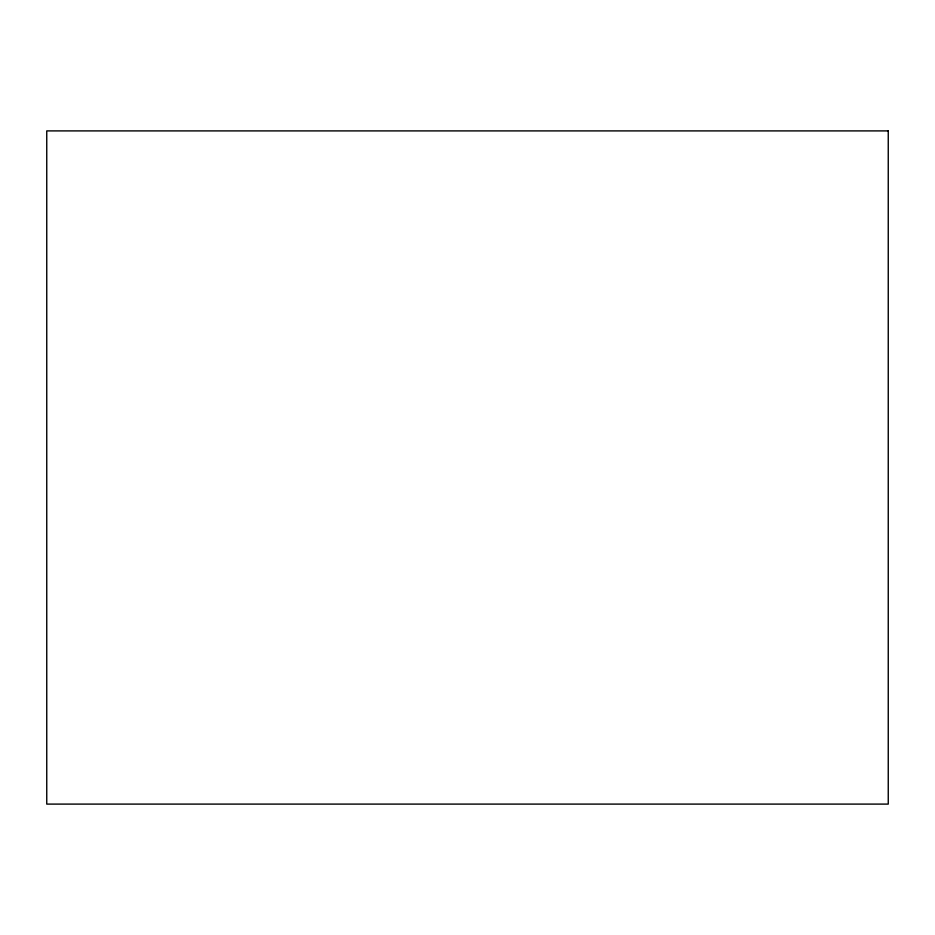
<?xml version="1.0" encoding="UTF-8"?>
<svg xmlns="http://www.w3.org/2000/svg" width="935" height="935" viewBox="0 0 935 935"><rect width="100%" height="100%" fill="white"/><g stroke="black" fill="none" stroke-linecap="round" stroke-linejoin="round"><path stroke-width="1.4" d="M888.25 130.9L46.75 130.9L46.75 804.1L888.25 804.1L888.25 130.9"/></g></svg>
